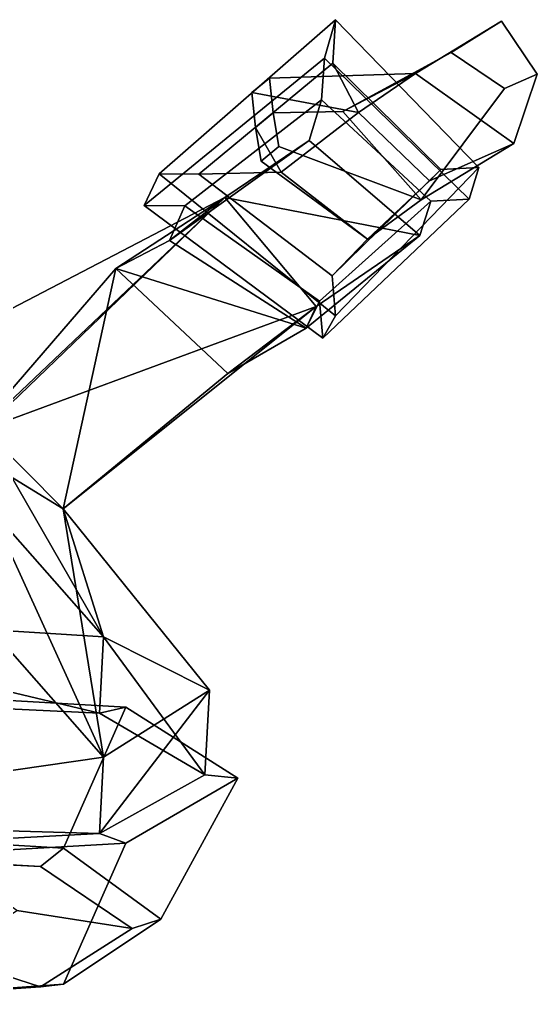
# Model space of a CAD drawing. Extents: x -202 to 259, y -153 to 266.
# Drawn here: x 104.4 to 258.9, y -73.6 to 222.9 of the extents above; entities that cross this region are included whole.
import ezdxf

# ---------------------------------------------------------------- set-up
doc = ezdxf.new("R2010")
doc.units = 0

msp = doc.modelspace()

# ---------------------------------------------------------------- linework, layer by layer
for points in [[(141.54213, 167.443604, 122.312836), (145.938187, 176.88855, 153.756912), (198.691818, 222.855347, 133.029602), (195.400772, 211.402222, 102.905548)], [(145.938187, 176.88855, 153.756912), (157.802917, 176.83844, 152.442673), (197.841263, 209.884705, 137.070648), (198.691818, 222.855347, 133.029602)], [(241.456329, 178.741394, 142.490295), (238.620895, 169.326782, 110.862129), (195.400772, 211.402222, 102.905548), (198.691818, 222.855347, 133.029602)], [(241.456329, 178.741394, 142.490295), (198.691818, 222.855347, 133.029602), (197.841263, 209.884705, 137.070648), (230.165146, 178.242126, 143.907349)], [(233.232986, 213.100769, 225.87529), (248.248993, 222.437927, 213.643021), (222.570114, 206.862762, 151.443344), (200.810867, 195.52832, 185.366257)], [(258.910889, 206.684052, 202.980255), (251.976791, 185.994873, 147.056717), (222.570114, 206.862762, 151.443344), (248.248993, 222.437927, 213.643021)], [(249.201599, 202.377747, 223.82457), (258.910889, 206.684052, 202.980255), (248.248993, 222.437927, 213.643021), (233.232986, 213.100769, 225.87529)], [(141.54213, 167.443604, 122.312836), (195.400772, 211.402222, 102.905548), (194.508469, 199.020905, 106.77198), (153.617249, 167.354431, 120.986938)], [(238.620895, 169.326782, 110.862129), (227.161758, 168.781036, 112.312164), (194.508469, 199.020905, 106.77198), (195.400772, 211.402222, 102.905548)], [(249.201599, 202.377747, 223.82457), (233.232986, 213.100769, 225.87529), (200.810867, 195.52832, 185.366257), (224.272369, 169.137451, 168.757416)], [(182.449463, 177.402649, 144.938263), (205.572983, 195.254395, 125.223694), (197.841263, 209.884705, 137.070648), (157.802917, 176.83844, 152.442673)], [(226.752563, 174.843628, 124.570473), (230.165146, 178.242126, 143.907349), (197.841263, 209.884705, 137.070648), (205.572983, 195.254395, 125.223694)], [(178.993408, 205.427155, 191.562378), (222.570114, 206.862762, 151.443344), (205.572983, 195.254395, 125.223694), (173.655075, 201.136414, 180.582687)], [(180.036026, 195.057404, 196.108963), (178.993408, 205.427155, 191.562378), (173.655075, 201.136414, 180.582687), (174.802917, 190.753967, 185.061554)], [(180.036026, 195.057404, 196.108963), (200.810867, 195.52832, 185.366257), (222.570114, 206.862762, 151.443344), (178.993408, 205.427155, 191.562378)], [(251.976791, 185.994873, 147.056717), (226.752563, 174.843628, 124.570473), (205.572983, 195.254395, 125.223694), (222.570114, 206.862762, 151.443344)], [(249.201599, 202.377747, 223.82457), (224.272369, 169.137451, 168.757416), (251.976791, 185.994873, 147.056717), (258.910889, 206.684052, 202.980255)], [(190.784714, 186.882507, 72.918762), (149.052414, 157.01123, 86.68187), (153.617249, 167.354431, 120.986938), (194.508469, 199.020905, 106.77198)], [(174.802917, 190.753967, 185.061554), (173.655075, 201.136414, 180.582687), (205.572983, 195.254395, 125.223694), (182.449463, 177.402649, 144.938263)], [(227.161758, 168.781036, 112.312164), (223.886322, 158.46286, 77.855011), (190.784714, 186.882507, 72.918762), (194.508469, 199.020905, 106.77198)], [(181.757797, 185.021912, 200.227814), (180.036026, 195.057404, 196.108963), (174.802917, 190.753967, 185.061554), (176.413483, 180.717407, 189.209717)], [(181.757797, 185.021912, 200.227814), (224.272369, 169.137451, 168.757416), (200.810867, 195.52832, 185.366257), (180.036026, 195.057404, 196.108963)], [(176.413483, 180.717407, 189.209717), (174.802917, 190.753967, 185.061554), (182.449463, 177.402649, 144.938263), (208.259918, 157.433655, 141.98082)], [(149.052414, 157.01123, 86.68187), (190.784714, 186.882507, 72.918762), (165.617966, 169.824768, 29.589756)], [(223.886322, 158.46286, 77.855011), (165.617966, 169.824768, 29.589756), (190.784714, 186.882507, 72.918762)], [(181.757797, 185.021912, 200.227814), (176.413483, 180.717407, 189.209717), (208.259918, 157.433655, 141.98082), (224.272369, 169.137451, 168.757416)], [(224.272369, 169.137451, 168.757416), (208.259918, 157.433655, 141.98082), (226.752563, 174.843628, 124.570473), (251.976791, 185.994873, 147.056717)], [(194.842468, 127.86438, 128.380539), (238.620895, 169.326782, 110.862129), (241.456329, 178.741394, 142.490295), (198.683945, 134.549316, 161.670319)], [(198.683945, 134.549316, 161.670319), (241.456329, 178.741394, 142.490295), (230.165146, 178.242126, 143.907349), (197.694336, 146.488708, 158.149216)], [(208.259918, 157.433655, 141.98082), (197.694336, 146.488708, 158.149216), (230.165146, 178.242126, 143.907349), (226.752563, 174.843628, 124.570473)], [(194.842468, 127.86438, 128.380539), (198.683945, 134.549316, 161.670319), (145.938187, 176.88855, 153.756912), (141.54213, 167.443604, 122.312836)], [(198.683945, 134.549316, 161.670319), (197.694336, 146.488708, 158.149216), (157.802917, 176.83844, 152.442673), (145.938187, 176.88855, 153.756912)], [(208.259918, 157.433655, 141.98082), (182.449463, 177.402649, 144.938263), (157.802917, 176.83844, 152.442673), (197.694336, 146.488708, 158.149216)], [(87.051163, 95.406342, 40.697601), (165.617966, 169.824768, 29.589756), (68.631889, 119.370483, -12.888762)], [(93.603477, 100.719803, -38.875645), (68.631889, 119.370483, -12.888762), (165.617966, 169.824768, 29.589756)], [(87.051163, 95.406342, 40.697601), (133.060013, 148.637238, 64.605782), (165.617966, 169.824768, 29.589756)], [(93.603477, 100.719803, -38.875645), (165.617966, 169.824768, 29.589756), (192.926163, 137.304626, 22.028282)], [(149.052414, 157.01123, 86.68187), (165.617966, 169.824768, 29.589756), (133.060013, 148.637238, 64.605782)], [(223.886322, 158.46286, 77.855011), (192.926163, 137.304626, 22.028282), (165.617966, 169.824768, 29.589756)], [(194.842468, 127.86438, 128.380539), (193.911835, 138.917908, 125.122307), (227.161758, 168.781036, 112.312164), (238.620895, 169.326782, 110.862129)], [(194.842468, 127.86438, 128.380539), (141.54213, 167.443604, 122.312836), (153.617249, 167.354431, 120.986938), (193.911835, 138.917908, 125.122307)], [(149.052414, 157.01123, 86.68187), (189.89563, 130.879395, 90.054665), (193.911835, 138.917908, 125.122307), (153.617249, 167.354431, 120.986938)], [(189.89563, 130.879395, 90.054665), (223.886322, 158.46286, 77.855011), (227.161758, 168.781036, 112.312164), (193.911835, 138.917908, 125.122307)], [(189.89563, 130.879395, 90.054665), (192.926163, 137.304626, 22.028282), (223.886322, 158.46286, 77.855011)], [(189.89563, 130.879395, 90.054665), (149.052414, 157.01123, 86.68187), (133.060013, 148.637238, 64.605782)], [(117.288872, 76.944183, 6.415548), (133.060013, 148.637238, 64.605782), (87.051163, 95.406342, 40.697601)], [(166.470566, 117.285431, 51.696674), (133.060013, 148.637238, 64.605782), (117.288872, 76.944183, 6.415548)], [(189.89563, 130.879395, 90.054665), (133.060013, 148.637238, 64.605782), (166.470566, 117.285431, 51.696674)], [(117.288872, 76.944183, 6.415548), (93.603477, 100.719803, -38.875645), (192.926163, 137.304626, 22.028282)], [(166.470566, 117.285431, 51.696674), (117.288872, 76.944183, 6.415548), (192.926163, 137.304626, 22.028282)], [(189.89563, 130.879395, 90.054665), (166.470566, 117.285431, 51.696674), (192.926163, 137.304626, 22.028282)], [(129.320602, 38.684998, -72.800049), (-2.352266, 46.937012, -111.432457), (64.135666, 112.631042, -56.024242)], [(129.320602, 38.684998, -72.800049), (64.135666, 112.631042, -56.024242), (93.603477, 100.719803, -38.875645)], [(129.320602, 38.684998, -72.800049), (93.603477, 100.719803, -38.875645), (117.288872, 76.944183, 6.415548)], [(129.320602, 2.830887, 100.264008), (87.051163, 95.406342, 40.697601), (64.89621, 75.99295, 51.86953)], [(129.320602, 2.830887, 100.264008), (117.288872, 76.944183, 6.415548), (87.051163, 95.406342, 40.697601)], [(-2.35226, -16.249939, 138.044754), (129.320602, 2.830887, 100.264008), (64.89621, 75.99295, 51.86953)], [(129.320602, 2.830887, 100.264008), (161.061371, 22.760178, 4.067425), (117.288872, 76.944183, 6.415548)], [(161.061371, 22.760178, 4.067425), (129.320602, 38.684998, -72.800049), (117.288872, 76.944183, 6.415548)], [(128.145966, 15.922989, -77.439575), (-2.267948, 22.073593, -110.95237), (-2.352266, 46.937012, -111.432457)], [(128.145966, 15.922989, -77.439575), (-2.352266, 46.937012, -111.432457), (129.320602, 38.684998, -72.800049)], [(159.613113, -2.53006, 11.631362), (128.145966, 15.922989, -77.439575), (129.320602, 38.684998, -72.800049)], [(159.613113, -2.53006, 11.631362), (129.320602, 38.684998, -72.800049), (161.061371, 22.760178, 4.067425)], [(117.370819, -24.365669, -78.538528), (-2.352272, -17.164627, -116.558907), (-2.35098, 25.649628, -128.507736), (136.01712, 17.721924, -90.286789)], [(136.01712, 17.721924, -90.286789), (-2.35098, 25.649628, -128.507736), (-2.267948, 22.073593, -110.95237), (128.145966, 15.922989, -77.439575)], [(128.145966, -20.011887, 96.014336), (161.061371, 22.760178, 4.067425), (129.320602, 2.830887, 100.264008)], [(128.145966, -20.011887, 96.014336), (159.613113, -2.53006, 11.631362), (161.061371, 22.760178, 4.067425)], [(146.444672, -45.533249, 23.635206), (117.370819, -24.365669, -78.538528), (136.01712, 17.721924, -90.286789), (169.452042, -3.445663, 11.886943)], [(136.01712, 17.721924, -90.286789), (128.145966, 15.922989, -77.439575), (159.613113, -2.53006, 11.631362), (169.452042, -3.445663, 11.886943)], [(128.145966, -20.011887, 96.014336), (129.320602, 2.830887, 100.264008), (-2.35226, -16.249939, 138.044754)], [(169.452042, -3.445663, 11.886943), (159.613113, -2.53006, 11.631362), (128.145966, -20.011887, 96.014336), (136.01712, -22.884491, 105.716125)], [(136.01712, -22.884491, 105.716125), (117.370827, -64.972076, 117.464394), (146.444672, -45.533249, 23.635206), (169.452042, -3.445663, 11.886943)], [(117.370819, -24.365669, -78.538528), (110.526329, -29.857582, -64.660454), (-2.352271, -23.591919, -98.276955), (-2.352272, -17.164627, -116.558907)], [(128.145966, -20.011887, 96.014336), (-2.35226, -16.249939, 138.044754), (-2.352262, -26.977066, 129.826096)], [(-2.352261, -30.768661, 143.92717), (136.01712, -22.884491, 105.716125), (128.145966, -20.011887, 96.014336), (-2.352262, -26.977066, 129.826096)], [(110.526329, -29.857582, -64.660454), (83.018959, -28.461212, -47.110638), (-2.35227, -23.130325, -76.001373), (-2.352271, -23.591919, -98.276955)], [(-2.352264, -73.607544, 155.885162), (117.370827, -64.972076, 117.464394), (136.01712, -22.884491, 105.716125), (-2.352261, -30.768661, 143.92717)], [(146.444672, -45.533249, 23.635206), (137.889069, -48.310631, 24.410479), (110.526329, -29.857582, -64.660454), (117.370819, -24.365669, -78.538528)], [(137.889069, -48.310631, 24.410479), (103.504837, -42.969543, 22.919575), (83.018959, -28.461212, -47.110638), (110.526329, -29.857582, -64.660454)], [(110.526337, -65.792465, 108.793457), (83.018959, -56.8563, 89.949501), (103.504837, -42.969543, 22.919575), (137.889069, -48.310631, 24.410479)], [(117.370827, -64.972076, 117.464394), (110.526337, -65.792465, 108.793457), (137.889069, -48.310631, 24.410479), (146.444672, -45.533249, 23.635206)], [(-2.352265, -73.541397, 142.82399), (-2.352265, -63.235703, 117.58313), (83.018959, -56.8563, 89.949501), (110.526337, -65.792465, 108.793457)], [(-2.352264, -73.607544, 155.885162), (-2.352265, -73.541397, 142.82399), (110.526337, -65.792465, 108.793457), (117.370827, -64.972076, 117.464394)]]:
    msp.add_3dface(points)

doc.saveas('drawing.dxf')
